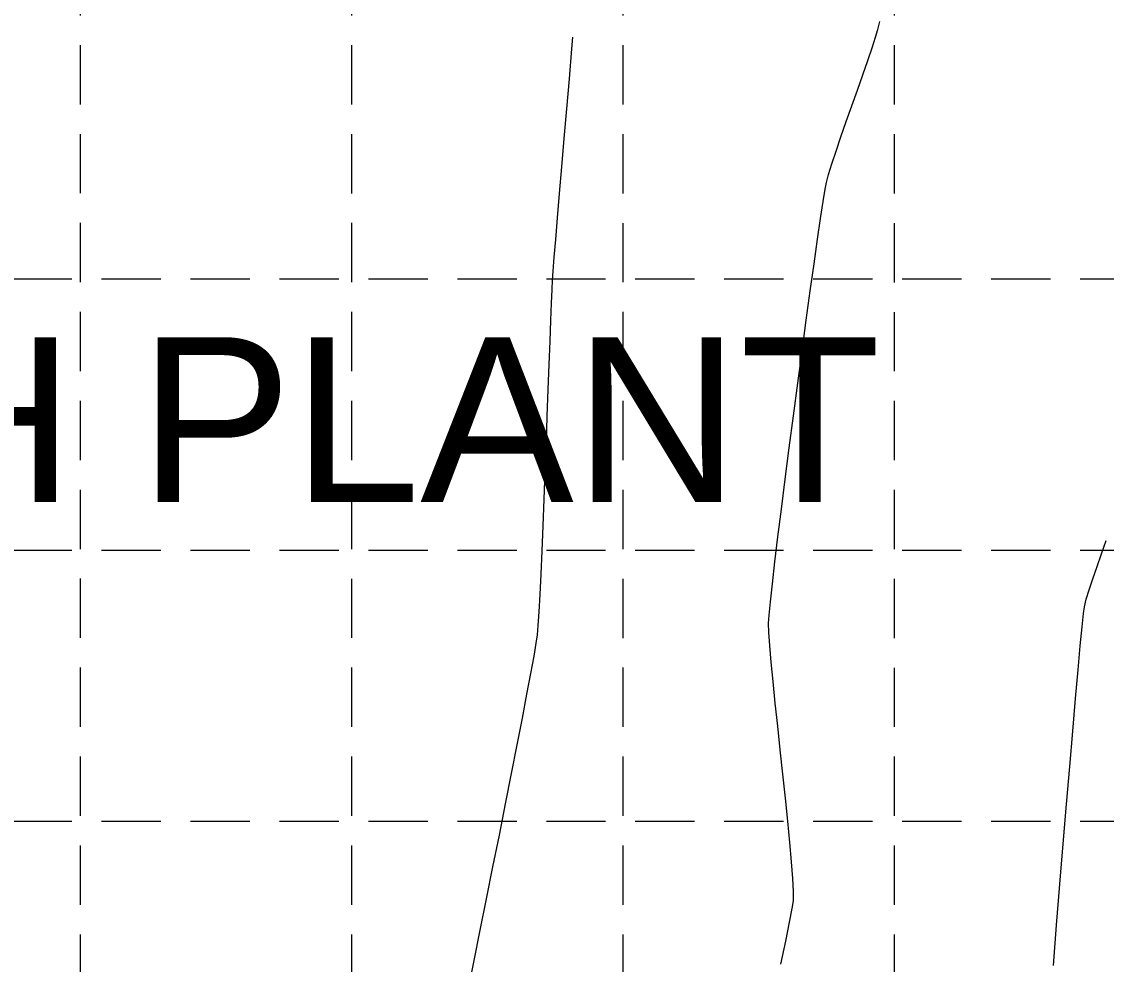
# Model space of a CAD drawing. Extents: x 2140663 to 2528301, y 336313 to 7007653.
# Drawn here: x 2527634.9 to 2527744.6, y 7007060.9 to 7007156.3 of the extents above; entities that cross this region are included whole.
import ezdxf

# ---------------------------------------------------------------- set-up
doc = ezdxf.new("R2010")
doc.units = 0
doc.header["$MEASUREMENT"] = 0
doc.linetypes.add('HIDDEN', pattern=[0.375, 0.25, -0.125])
for name, color, linetype in [('1 EXISTING CONTOURS', 43, 'Continuous'), ('GRID', 254, 'HIDDEN'), ('LEGEND', 7, 'Continuous')]:
    doc.layers.add(name, color=color, linetype=linetype)
doc.styles.add("L200'", font='ARIAL.TTF', dxfattribs={"height": 0.001968503937008})

msp = doc.modelspace()

# ---------------------------------------------------------------- linework, layer by layer
at = {"layer": '1 EXISTING CONTOURS', "color": 43, "lineweight": 0, "extrusion": (0.9701039395486193, -0.2426898153451209, 0), "elevation": 751587.2908691904}
msp.add_lwpolyline([(7411121.47546433, 605), (7411122.306525148, 605)], dxfattribs=at)
at = {"layer": '1 EXISTING CONTOURS', "color": 43, "lineweight": 0}
for points, elevation in [([(2527690.531709619, 7007153.593704632), (2527690.631025357, 7007154.785566539)], 606), ([(2527720.914237311, 7007153.694650363), (2527721.26031497, 7007154.760407555)], 605), ([(2527690.276307674, 7007150.563625201), (2527690.531709619, 7007153.593704632)], 606), ([(2527719.976457304, 7007150.974941258), (2527720.478697216, 7007152.41504944)], 605), ([(2527719.430280199, 7007149.427662293), (2527719.976457304, 7007150.974941258)], 605), ([(2527718.86292852, 7007147.826549021), (2527719.430280199, 7007149.427662293)], 605), ([(2527717.755751921, 7007144.676165449), (2527718.297164887, 7007146.224937915)], 605), ([(2527689.517300363, 7007141.660028569), (2527689.763118776, 7007144.535905157)], 606), ([(2527716.156887859, 7007139.375795865), (2527716.288859146, 7007140.076191491)], 605), ([(2527688.894760521, 7007134.314916699), (2527689.077136965, 7007136.488652327)], 606), ([(2527688.393575382, 7007126.086439074), (2527688.462382042, 7007127.848106696)], 606), ([(2527688.231761892, 7007121.656523873), (2527688.316333217, 7007124.00306093)], 606), ([(2527713.383158491, 7007119.741202951), (2527713.817990058, 7007122.981159885)], 605), ([(2527687.632376944, 7007105.329854487), (2527687.737689967, 7007108.025761225)], 606), ([(2527744.126365684, 7007102.492093665), (2527744.60372279, 7007103.817690291)], 604), ([(2527743.235826958, 7007099.955307268), (2527743.663101296, 7007101.189206389)], 604), ([(2527742.86644, 7007098.836675107), (2527743.235826958, 7007099.955307268)], 604), ([(2527687.226340912, 7007096.598767146), (2527687.323354818, 7007098.356554821)], 606), ([(2527742.388917555, 7007097.130326885), (2527742.576837756, 7007097.879588711)], 604), ([(2527710.492652477, 7007096.286966608), (2527710.621434766, 7007097.64201918)], 605), ([(2527686.696558448, 7007092.116482777), (2527686.923037986, 7007093.437028831)], 606), ([(2527686.923037986, 7007093.437028831), (2527687.047941376, 7007094.284469772)], 606), ([(2527710.694962524, 7007091.515938234), (2527710.550685246, 7007093.191640569)], 605), ([(2527685.517580569, 7007085.839502773), (2527685.982837977, 7007088.265390863)], 606), ([(2527711.357154847, 7007085.054766473), (2527711.108753506, 7007087.385045154)], 605), ([(2527711.619151847, 7007082.631207739), (2527711.357154847, 7007085.054766473)], 605), ([(2527684.425230213, 7007080.24868675), (2527684.99471406, 7007083.149825107)], 606), ([(2527683.820120791, 7007077.188416584), (2527684.425230213, 7007080.24868675)], 606), ([(2527712.937829791, 7007067.379379855), (2527712.947090052, 7007068.300761849)], 605), ([(2527739.577006082, 7007064.904949856), (2527739.91201378, 7007069.036556334)], 604), ([(2527712.824837226, 7007066.572688996), (2527712.937829791, 7007067.379379855)], 605), ([(2527739.248012898, 7007060.811641411), (2527739.577006082, 7007064.904949856)], 604)]:
    msp.add_lwpolyline(points, dxfattribs=dict(at, elevation=elevation))
at = {"layer": '1 EXISTING CONTOURS', "color": 43, "lineweight": 0, "extrusion": (0.9596976272872948, -0.2810346316366305, 0), "elevation": 456594.939055928}
msp.add_lwpolyline([(7435127.010870701, 605), (7435127.842983819, 605)], dxfattribs=at)
at = {"layer": '1 EXISTING CONTOURS', "color": 43, "lineweight": 0, "extrusion": (0.9466654168684622, -0.3222182311807651, 0), "elevation": 135073.3039015918}
msp.add_lwpolyline([(7447906.483618844, 605.0000000000007), (7447907.835311747, 605.0000000000007)], dxfattribs=at)
at = {"layer": '1 EXISTING CONTOURS', "color": 43, "lineweight": 0, "extrusion": (0.9964116854319197, -0.0846389575474629, 0), "elevation": 1925542.209382251}
msp.add_lwpolyline([(7195944.722659881, 606.0000000000007), (7195947.773166552, 606.0000000000007)], dxfattribs=at)
at = {"layer": '1 EXISTING CONTOURS', "color": 43, "lineweight": 0, "extrusion": (0.9963786612277109, -0.0850268395865368, 0), "elevation": 1922740.78776119}
msp.add_lwpolyline([(7196690.763727482, 606.0000000000007), (7196693.762747498, 606.0000000000007)], dxfattribs=at)
at = {"layer": '1 EXISTING CONTOURS', "color": 43, "lineweight": 0, "extrusion": (0.9428999244034739, -0.3330761663042306, 0), "elevation": 49471.9899745658}
msp.add_lwpolyline([(7448960.365694789, 605.0000000000007), (7448962.064296162, 605.0000000000007)], dxfattribs=at)
at = {"layer": '1 EXISTING CONTOURS', "color": 43, "lineweight": 0, "extrusion": (0.9460073161398056, -0.3241452726941455, 0), "elevation": 119906.6682148282}
msp.add_lwpolyline([(7448156.365202094, 605), (7448157.890134645, 605)], dxfattribs=at)
at = {"layer": '1 EXISTING CONTOURS', "color": 43, "lineweight": 0, "extrusion": (0.9494070075506376, -0.3140482988550388, 0), "elevation": 199251.068793809}
msp.add_lwpolyline([(7446454.843346008, 605), (7446456.194806183, 605)], dxfattribs=at)
at = {"layer": '1 EXISTING CONTOURS', "color": 43, "lineweight": 0, "extrusion": (0.9963781266835411, -0.08503310335744108, 0), "elevation": 1922695.545067918}
msp.add_lwpolyline([(7196697.25206951, 606), (7196699.964605586, 606)], dxfattribs=at)
at = {"layer": '1 EXISTING CONTOURS', "color": 43, "lineweight": 0, "extrusion": (0.9551544096658107, -0.2961081790426551, 0), "elevation": 339487.8400235393}
msp.add_lwpolyline([(7441379.042418884, 605.0000000000007), (7441380.162905461, 605.0000000000007)], dxfattribs=at)
at = {"layer": '1 EXISTING CONTOURS', "color": 43, "lineweight": 0, "extrusion": (0.9656434172407063, -0.259870719281129, 0), "elevation": 619922.0632854339}
msp.add_lwpolyline([(7423278.138382308, 605.0000000000007), (7423278.971042834, 605.0000000000007)], dxfattribs=at)
at = {"layer": '1 EXISTING CONTOURS', "color": 43, "lineweight": 0, "extrusion": (0.9964181373287344, -0.0845629682682405, 0), "elevation": 1926090.981445866}
msp.add_lwpolyline([(7195786.779253074, 606), (7195789.256791905, 606)], dxfattribs=at)
at = {"layer": '1 EXISTING CONTOURS', "color": 43, "lineweight": 0, "extrusion": (0.9872084680006679, -0.1594347537639594, 0), "elevation": 1378201.253812041}
msp.add_lwpolyline([(7320511.880514706, 605), (7320513.13130519, 605)], dxfattribs=at)
at = {"layer": '1 EXISTING CONTOURS', "color": 43, "lineweight": 0, "extrusion": (0.9887372445476319, -0.1496618229354314, 0), "elevation": 1450545.843043186}
msp.add_lwpolyline([(7306519.309112169, 605.0000000000007), (7306521.035759505, 605.0000000000007)], dxfattribs=at)
at = {"layer": '1 EXISTING CONTOURS', "color": 43, "lineweight": 0, "extrusion": (0.9895241570493233, -0.1443673876463315, 0), "elevation": 1489633.764538166}
msp.add_lwpolyline([(7298648.34513201, 605), (7298650.485175099, 605)], dxfattribs=at)
at = {"layer": '1 EXISTING CONTOURS', "color": 43, "lineweight": 0, "extrusion": (0.9966463362971414, -0.08182958111517798, 0), "elevation": 1945821.010454621}
msp.add_lwpolyline([(7190472.64230961, 606.0000000000007), (7190474.466351449, 606.0000000000007)], dxfattribs=at)
at = {"layer": '1 EXISTING CONTOURS', "color": 43, "lineweight": 0, "extrusion": (0.9900200424886192, -0.1409266315173716, 0), "elevation": 1514997.062139645}
msp.add_lwpolyline([(7293423.33786816, 605.0000000000003), (7293425.828789834, 605.0000000000003)], dxfattribs=at)
at = {"layer": '1 EXISTING CONTOURS', "color": 43, "lineweight": 0, "extrusion": (0.9969239453651342, -0.07837504167536363, 0), "elevation": 1970729.135342299}
msp.add_lwpolyline([(7183684.479813342, 606), (7183685.8853685, 606)], dxfattribs=at)
at = {"layer": '1 EXISTING CONTOURS', "color": 43, "lineweight": 0, "extrusion": (0.9903755373523422, -0.1384062679724424, 0), "elevation": 1533556.171522536}
msp.add_lwpolyline([(7289540.797150296, 605), (7289543.576413878, 605)], dxfattribs=at)
at = {"layer": '1 EXISTING CONTOURS', "color": 43, "lineweight": 0, "extrusion": (0.9975272625469203, -0.07028058391652374, 0), "elevation": 2028973.059991491}
msp.add_lwpolyline([(7167450.807566009, 606), (7167451.733512186, 606)], dxfattribs=at)
at = {"layer": '1 EXISTING CONTOURS', "color": 43, "lineweight": 0, "extrusion": (0.9986725241296326, -0.05150912102286895, 0), "elevation": 2163402.008620733}
msp.add_lwpolyline([(7128026.448509089, 606.0000000000007), (7128027.392353771, 606.0000000000007)], dxfattribs=at)
at = {"layer": '1 EXISTING CONTOURS', "color": 43, "lineweight": 0, "extrusion": (0.9990809854258181, -0.0428623909806265, 0), "elevation": 2225023.226369335}
msp.add_lwpolyline([(7109030.966642967, 606), (7109032.349319158, 606)], dxfattribs=at)
at = {"layer": '1 EXISTING CONTOURS', "color": 43, "lineweight": 0, "extrusion": (0.9906559944679202, -0.1363843855607232, 0), "elevation": 1548432.678162602}
msp.add_lwpolyline([(7286392.249503436, 605), (7286395.254563919, 605)], dxfattribs=at)
at = {"layer": '1 EXISTING CONTOURS', "color": 43, "lineweight": 0, "extrusion": (0.9993134135611837, -0.03704998619020882, 0), "elevation": 2266338.992267182}
msp.add_lwpolyline([(7095963.823958622, 606.0000000000007), (7095965.908768169, 606.0000000000007)], dxfattribs=at)
at = {"layer": '1 EXISTING CONTOURS', "color": 43, "lineweight": 0, "extrusion": (0.9908952830302472, -0.1346348322998414, 0), "elevation": 1561296.8716239}
msp.add_lwpolyline([(7283643.435631257, 605.0000000000007), (7283646.603939748, 605.0000000000007)], dxfattribs=at)
at = {"layer": '1 EXISTING CONTOURS', "color": 43, "lineweight": 0, "extrusion": (0.9993672921170699, -0.03556705563573642, 0), "elevation": 2276866.25768811}
msp.add_lwpolyline([(7092588.070624501, 606.0000000000003), (7092590.623384013, 606.0000000000003)], dxfattribs=at)
at = {"layer": '1 EXISTING CONTOURS', "color": 43, "lineweight": 0, "extrusion": (0.9913260565017684, -0.1314254530167312, 0), "elevation": 1584874.253763173}
msp.add_lwpolyline([(7278542.949808257, 605.0000000000003), (7278546.256960473, 605.0000000000003)], dxfattribs=at)
at = {"layer": '1 EXISTING CONTOURS', "color": 43, "lineweight": 0, "extrusion": (0.9993683662213086, -0.0355368624973099, 0), "elevation": 2277080.539605775}
msp.add_lwpolyline([(7092516.579258121, 606.0000000000003), (7092519.278162897, 606.0000000000003)], dxfattribs=at)
at = {"layer": '1 EXISTING CONTOURS', "color": 43, "lineweight": 0, "extrusion": (0.9993568623097366, -0.0358589145741775, 0), "elevation": 2274794.804913916}
msp.add_lwpolyline([(7093247.230698932, 606), (7093250.017195171, 606)], dxfattribs=at)
at = {"layer": '1 EXISTING CONTOURS', "color": 43, "lineweight": 0, "extrusion": (0.9915441347511396, -0.1297699072998596, 0), "elevation": 1597026.094625402}
msp.add_lwpolyline([(7275883.022406085, 605.0000000000007), (7275886.305154196, 605.0000000000007)], dxfattribs=at)
at = {"layer": '1 EXISTING CONTOURS', "color": 43, "lineweight": 0, "extrusion": (0.9993329070408247, -0.03652041765005441, 0), "elevation": 2270099.026254516}
msp.add_lwpolyline([(7094748.631223509, 606), (7094751.446758348, 606)], dxfattribs=at)
at = {"layer": '1 EXISTING CONTOURS', "color": 43, "lineweight": 0, "extrusion": (0.9917804829484961, -0.1279510595596925, 0), "elevation": 1610368.38694654}
msp.add_lwpolyline([(7272938.420976808, 605.0000000000007), (7272941.616772043, 605.0000000000007)], dxfattribs=at)
at = {"layer": '1 EXISTING CONTOURS', "color": 43, "lineweight": 0, "extrusion": (0.9992946584699923, -0.03755243738216375, 0), "elevation": 2262770.869186228}
msp.add_lwpolyline([(7097086.456956668, 606), (7097089.242979249, 606)], dxfattribs=at)
at = {"layer": '1 EXISTING CONTOURS', "color": 43, "lineweight": 0, "extrusion": (0.9920502004897421, -0.1258427578697426, 0), "elevation": 1625823.257178044}
msp.add_lwpolyline([(7269496.135449999, 605.0000000000007), (7269499.181746734, 605.0000000000007)], dxfattribs=at)
at = {"layer": '1 EXISTING CONTOURS', "color": 43, "lineweight": 0, "extrusion": (0.9923744881019052, -0.1232593824602473, 0), "elevation": 1644744.950736484}
msp.add_lwpolyline([(7265235.590868067, 605), (7265238.425126203, 605)], dxfattribs=at)
at = {"layer": '1 EXISTING CONTOURS', "color": 43, "lineweight": 0, "extrusion": (0.9991544446478491, -0.04111442253575166, 0), "elevation": 2237457.243286666}
msp.add_lwpolyline([(7105102.30043398, 606), (7105104.851795685, 606)], dxfattribs=at)
at = {"layer": '1 EXISTING CONTOURS', "color": 43, "lineweight": 0, "extrusion": (0.9927868136896006, -0.1198930463540328, 0), "elevation": 1669375.458697371}
msp.add_lwpolyline([(7259613.113449786, 605.0000000000007), (7259615.67313919, 605.0000000000007)], dxfattribs=at)
at = {"layer": '1 EXISTING CONTOURS', "color": 43, "lineweight": 0, "extrusion": (0.9990288620421511, -0.04406055840277882, 0), "elevation": 2216495.932874557}
msp.add_lwpolyline([(7111666.894864799, 606.0000000000007), (7111669.241093733, 606.0000000000007)], dxfattribs=at)
at = {"layer": '1 EXISTING CONTOURS', "color": 43, "lineweight": 0, "extrusion": (0.9422111341493985, -0.3350196691015382, 0), "elevation": 34151.50188070862}
msp.add_lwpolyline([(7449012.604167456, 604), (7449013.986965036, 604)], dxfattribs=at)
at = {"layer": '1 EXISTING CONTOURS', "color": 43, "lineweight": 0, "extrusion": (0.993345975498733, -0.115168454710788, 0), "elevation": 1703894.552151406}
msp.add_lwpolyline([(7251586.591865362, 605.0000000000003), (7251588.814475209, 605.0000000000003)], dxfattribs=at)
at = {"layer": '1 EXISTING CONTOURS', "color": 43, "lineweight": 0, "extrusion": (0.9988291689481713, -0.04837655690833689, 0), "elevation": 2185748.536139133}
msp.add_lwpolyline([(7121175.037860506, 606), (7121177.120443715, 606)], dxfattribs=at)
at = {"layer": '1 EXISTING CONTOURS', "color": 43, "lineweight": 0, "extrusion": (0.9941678658511758, -0.1078436577130006, 0), "elevation": 1757297.634333661}
msp.add_lwpolyline([(7238828.867632543, 605.0000000000007), (7238830.690694325, 605.0000000000007)], dxfattribs=at)
at = {"layer": '1 EXISTING CONTOURS', "color": 43, "lineweight": 0, "extrusion": (0.9571419934490609, -0.2896190677016239, 0), "elevation": 390019.4137400475}
msp.add_lwpolyline([(7438870.081255676, 604), (7438871.081197591, 604)], dxfattribs=at)
at = {"layer": '1 EXISTING CONTOURS', "color": 43, "lineweight": 0, "extrusion": (0.9977667788512153, -0.06679412414928378, 0), "elevation": 2054009.461625459}
msp.add_lwpolyline([(7160281.476897333, 606), (7160282.856857976, 606)], dxfattribs=at)
at = {"layer": '1 EXISTING CONTOURS', "color": 43, "lineweight": 0, "extrusion": (0.9906145029154505, -0.1366854294121173, 0), "elevation": 1546250.189904732}
msp.add_lwpolyline([(7286836.90563066, 604), (7286837.594511454, 604)], dxfattribs=at)
at = {"layer": '1 EXISTING CONTOURS', "color": 43, "lineweight": 0, "extrusion": (0.9980321656309802, -0.06270403787585044, 0), "elevation": 2083363.14609242}
msp.add_lwpolyline([(7151804.29919887, 605.0000000000007), (7151805.136536552, 605.0000000000007)], dxfattribs=at)
at = {"layer": '1 EXISTING CONTOURS', "color": 43, "lineweight": 0, "extrusion": (0.9943713414803573, -0.1059510983546415, 0), "elevation": 1771104.931621602}
msp.add_lwpolyline([(7235471.618813359, 604.0000000000007), (7235472.967279139, 604.0000000000007)], dxfattribs=at)
at = {"layer": '1 EXISTING CONTOURS', "color": 43, "lineweight": 0, "extrusion": (0.9957962490932, -0.09159601679065496, 0), "elevation": 1875239.355487492}
msp.add_lwpolyline([(7209164.270802162, 606.0000000000007), (7209165.21217796, 606.0000000000007)], dxfattribs=at)
at = {"layer": '1 EXISTING CONTOURS', "color": 43, "lineweight": 0, "extrusion": (0.9997164684842258, 0.0238113973010469, 0), "elevation": 2693842.488292199}
msp.add_lwpolyline([(6944919.474028962, 605.0000000000003), (6944920.401329824, 605.0000000000003)], dxfattribs=at)
at = {"layer": '1 EXISTING CONTOURS', "color": 43, "lineweight": 0, "extrusion": (0.9978041500711536, 0.06623351191642277, 0), "elevation": 2986264.468060393}
msp.add_lwpolyline([(6824287.519674207, 605.0000000000007), (6824288.855204987, 605.0000000000007)], dxfattribs=at)
at = {"layer": '1 EXISTING CONTOURS', "color": 43, "lineweight": 0, "extrusion": (0.9953811693391731, -0.09600170688576619, 0), "elevation": 1843373.848346019}
msp.add_lwpolyline([(7217396.143845888, 604.0000000000007), (7217398.082460323, 604.0000000000007)], dxfattribs=at)
at = {"layer": '1 EXISTING CONTOURS', "color": 43, "lineweight": 0, "extrusion": (0.9958468320073924, -0.09104442421609571, 0), "elevation": 1879287.064987343}
msp.add_lwpolyline([(7208125.895129398, 604), (7208128.354110989, 604)], dxfattribs=at)
at = {"layer": '1 EXISTING CONTOURS', "color": 43, "lineweight": 0, "extrusion": (0.9838241493295223, -0.1791369397864156, 0), "elevation": 1231570.175464924}
msp.add_lwpolyline([(7346546.73037981, 606.0000000000007), (7346548.500332585, 606.0000000000007)], dxfattribs=at)
at = {"layer": '1 EXISTING CONTOURS', "color": 43, "lineweight": 0, "extrusion": (0.9953394106975323, 0.09643369490115522, 0), "elevation": 3191649.798930309}
msp.add_lwpolyline([(6730675.892710315, 605), (6730677.858221237, 605)], dxfattribs=at)
at = {"layer": '1 EXISTING CONTOURS', "color": 43, "lineweight": 0, "extrusion": (0.9827813859673029, -0.1847721499474074, 0), "elevation": 1189447.969836112}
msp.add_lwpolyline([(7353481.890496954, 606), (7353484.037230358, 606)], dxfattribs=at)
at = {"layer": '1 EXISTING CONTOURS', "color": 43, "lineweight": 0, "extrusion": (0.9961164011452304, -0.08804609797983333, 0), "elevation": 1900978.010120835}
msp.add_lwpolyline([(7202432.886651373, 604.0000000000003), (7202435.796152626, 604.0000000000003)], dxfattribs=at)
at = {"layer": '1 EXISTING CONTOURS', "color": 43, "lineweight": 0, "extrusion": (0.9947246661529879, 0.1025808878243261, 0), "elevation": 3233169.833806599}
msp.add_lwpolyline([(6710827.81009451, 605.0000000000007), (6710829.996169382, 605.0000000000007)], dxfattribs=at)
at = {"layer": '1 EXISTING CONTOURS', "color": 43, "lineweight": 0, "extrusion": (0.9962941334615006, -0.08601162497126513, 0), "elevation": 1915683.002529651}
msp.add_lwpolyline([(7198532.360624606, 604), (7198535.650776427, 604)], dxfattribs=at)
at = {"layer": '1 EXISTING CONTOURS', "color": 43, "lineweight": 0, "extrusion": (0.9816240297964066, -0.1908252187900315, 0), "elevation": 1144108.155421806}
msp.add_lwpolyline([(7360667.24079841, 606), (7360669.980826754, 606)], dxfattribs=at)
at = {"layer": '1 EXISTING CONTOURS', "color": 43, "lineweight": 0, "extrusion": (0.9964220263380914, -0.0845171309752768, 0), "elevation": 1926478.328416359}
msp.add_lwpolyline([(7195647.221849469, 604.0000000000007), (7195650.822773631, 604.0000000000007)], dxfattribs=at)
at = {"layer": '1 EXISTING CONTOURS', "color": 43, "lineweight": 0, "extrusion": (0.9942201213368013, 0.1073608416930318, 0), "elevation": 3265388.041796679}
msp.add_lwpolyline([(6695202.828175697, 605), (6695205.296826954, 605)], dxfattribs=at)
at = {"layer": '1 EXISTING CONTOURS', "color": 43, "lineweight": 0, "extrusion": (0.9943983934486176, 0.1056969020681713, 0), "elevation": 3254179.303971543}
msp.add_lwpolyline([(6700655.518722329, 605.0000000000007), (6700657.955120819, 605.0000000000007)], dxfattribs=at)
at = {"layer": '1 EXISTING CONTOURS', "color": 43, "lineweight": 0, "extrusion": (0.9965203243173218, -0.08335012431004389, 0), "elevation": 1934904.110427977}
msp.add_lwpolyline([(7193382.271458395, 604), (7193386.113272162, 604)], dxfattribs=at)
at = {"layer": '1 EXISTING CONTOURS', "color": 43, "lineweight": 0, "extrusion": (0.9807987153949348, -0.1950227675930321, 0), "elevation": 1112609.45767603}
msp.add_lwpolyline([(7365484.970196742, 606), (7365488.199272224, 606)], dxfattribs=at)
at = {"layer": '1 EXISTING CONTOURS', "color": 43, "lineweight": 0, "extrusion": (0.9947549709078054, 0.10228659664986, 0), "elevation": 3231184.353913341}
msp.add_lwpolyline([(6711772.014176008, 605), (6711774.355117007, 605)], dxfattribs=at)
at = {"layer": '1 EXISTING CONTOURS', "color": 43, "lineweight": 0, "extrusion": (0.996600105870372, -0.08239070930125361, 0), "elevation": 1941828.472469004}
msp.add_lwpolyline([(7191512.141887444, 604.0000000000007), (7191516.154705607, 604.0000000000007)], dxfattribs=at)
at = {"layer": '1 EXISTING CONTOURS', "color": 43, "lineweight": 0, "extrusion": (0.9953230528050387, 0.09660238379490596, 0), "elevation": 3192790.593349734}
msp.add_lwpolyline([(6730118.479763082, 605.0000000000007), (6730120.662088321, 605.0000000000007)], dxfattribs=at)
at = {"layer": '1 EXISTING CONTOURS', "color": 43, "lineweight": 0, "extrusion": (0.9806347355776721, -0.1958456417143596, 0), "elevation": 1106429.028769984}
msp.add_lwpolyline([(7366412.631398231, 606.0000000000007), (7366415.916563451, 606.0000000000007)], dxfattribs=at)
at = {"layer": '1 EXISTING CONTOURS', "color": 43, "lineweight": 0, "extrusion": (0.9961611087971849, 0.08753882178761221, 0), "elevation": 3131399.915112989}
msp.add_lwpolyline([(6758898.918659159, 605.0000000000007), (6758900.879304373, 605.0000000000007)], dxfattribs=at)
at = {"layer": '1 EXISTING CONTOURS', "color": 43, "lineweight": 0, "extrusion": (0.9966680953198683, -0.0815641328738674, 0), "elevation": 1947792.213616743}
msp.add_lwpolyline([(7189895.064493496, 604), (7189899.178429404, 604)], dxfattribs=at)
at = {"layer": '1 EXISTING CONTOURS', "color": 43, "lineweight": 0, "extrusion": (0.9805047314656014, -0.1964954746897983, 0), "elevation": 1101546.993977923}
msp.add_lwpolyline([(7367140.967062562, 606.0000000000007), (7367144.254851162, 606.0000000000007)], dxfattribs=at)
at = {"layer": '1 EXISTING CONTOURS', "color": 43, "lineweight": 0, "extrusion": (0.9973521730511157, 0.0727230562491535, 0), "elevation": 3030595.457935277}
msp.add_lwpolyline([(6804693.11436329, 605.0000000000007), (6804694.790463687, 605.0000000000007)], dxfattribs=at)
at = {"layer": '1 EXISTING CONTOURS', "color": 43, "lineweight": 0, "extrusion": (0.9989257453898207, 0.04633956406129705, 0), "elevation": 2849702.030208467}
msp.add_lwpolyline([(6882407.809295665, 605), (6882409.138473741, 605)], dxfattribs=at)
at = {"layer": '1 EXISTING CONTOURS', "color": 43, "lineweight": 0, "extrusion": (0.9804024935139997, -0.1970049509822837, 0), "elevation": 1097718.634148201}
msp.add_lwpolyline([(7367709.135885735, 606.0000000000007), (7367712.372830327, 606.0000000000007)], dxfattribs=at)
at = {"layer": '1 EXISTING CONTOURS', "color": 43, "lineweight": 0, "extrusion": (0.9827851486953822, -0.1847521353159299, 0), "elevation": 1189628.112811713}
msp.add_lwpolyline([(7353439.898200989, 605.0000000000007), (7353441.305412737, 605.0000000000007)], dxfattribs=at)
at = {"layer": '1 EXISTING CONTOURS', "color": 43, "lineweight": 0, "extrusion": (0.9793534255465431, -0.2021555536468183, 0), "elevation": 1059006.816321105}
msp.add_lwpolyline([(7373382.49151814, 605), (7373384.429570422, 605)], dxfattribs=at)
at = {"layer": '1 EXISTING CONTOURS', "color": 43, "lineweight": 0, "extrusion": (0.9803243635368987, -0.1973933693313292, 0), "elevation": 1094799.474082072}
msp.add_lwpolyline([(7368140.33925513, 606), (7368143.471887604, 606)], dxfattribs=at)
at = {"layer": '1 EXISTING CONTOURS', "color": 43, "lineweight": 0, "extrusion": (0.9774233039695336, -0.2112905224028774, 0), "elevation": 990118.7202743257}
msp.add_lwpolyline([(7382946.173024499, 605), (7382948.579192677, 605)], dxfattribs=at)
at = {"layer": '1 EXISTING CONTOURS', "color": 43, "lineweight": 0, "extrusion": (0.9802688293334207, -0.1976689713568753, 0), "elevation": 1092727.941054696}
msp.add_lwpolyline([(7368444.866739284, 606.0000000000003), (7368447.841591027, 606.0000000000003)], dxfattribs=at)
at = {"layer": 'GRID', "color": 253, "linetype": 'HIDDEN', "lineweight": 0, "ltscale": 24}
for p, q in [((2527640.809458301, 7006031.973076862), (2527640.809458301, 7007624.562990395)), ((2527668.266930372, 7006031.968759974), (2527668.266930372, 7007624.562990395)), ((2527695.724402441, 7006031.964443088), (2527695.724402441, 7007624.562990395)), ((2527723.181874511, 7006031.960126197), (2527723.181874511, 7007624.562990395)), ((2527228.947377252, 7007130.328493137), (2528272.331315909, 7007130.328493137)), ((2527228.947377252, 7007102.871021064), (2528272.331315909, 7007102.871021064)), ((2527228.947377252, 7007075.413548996), (2528272.331315909, 7007075.413548996))]:
    msp.add_line(p, q, dxfattribs=at)

# ---------------------------------------------------------------- texts
at = {"layer": 'LEGEND', "style": "L200'"}
msp.add_text('BATCH PLANT', height=16.6690639743537, dxfattribs=at).set_placement((2527561.326177743, 7007107.740297767))

doc.saveas('drawing.dxf')
